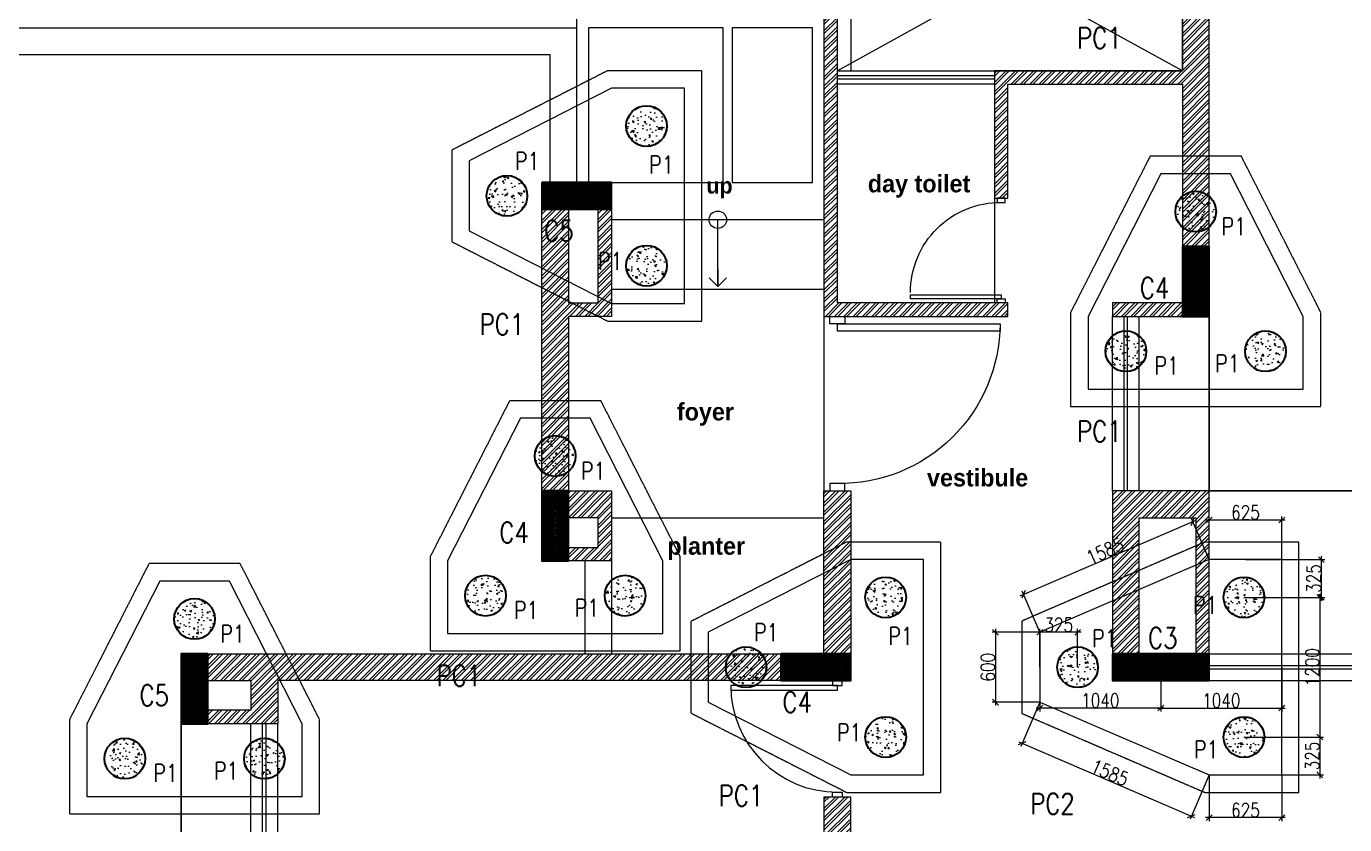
# Model space of a CAD drawing. Header units: metres. Extents: x 5205117 to 5948571, y 646915 to 1143748.
# Drawn here: x 5611724 to 5623055, y 798623 to 805482 of the extents above; entities that cross this region are included whole.
import ezdxf

# ---------------------------------------------------------------- set-up
doc = ezdxf.new("R2010")
doc.units = ezdxf.units.M
doc.header["$MEASUREMENT"] = 0
doc.header["$PDMODE"] = 35
doc.header["$PDSIZE"] = 10
doc.linetypes.add('DASHED', pattern=[0.75, 0.5, -0.25])
doc.linetypes.add('HIDDEN', pattern=[0.375, 0.25, -0.125])
doc.layers.get('0').update_dxf_attribs({"color": 1, "linetype": 'DASHED', "lineweight": 30})
doc.layers.add('A-GF', color=8, linetype='Continuous', lineweight=0, transparency=0.5)
for name, color, linetype, lineweight in [('S-COLUMN & WALL', 5, 'Continuous', 30), ('S-COLUMN_H', 250, 'Continuous', 0), ('S-FOUND-EXCAVATION', 253, 'HIDDEN', 0), ('S-FOUND-FOOTING', 7, 'Continuous', 15), ('S-PILE', 96, 'Continuous', 30), ('S-TEXT', 7, 'Continuous', 0), ('S-TEXT COL.', 1, 'Continuous', 0), ('S-TEXT PILE', 7, 'Continuous', 0)]:
    doc.layers.add(name, color=color, linetype=linetype, lineweight=lineweight)
doc.styles.add('C-ROOM', font='arial.ttf')
doc.styles.add('MtXpl_Century_Gothic', font='GOTHICB.TTF')
doc.styles.add('SETU 1', font='romans.shx', dxfattribs={"width": 0.8})
doc.styles.get("Standard").update_dxf_attribs({"font": 'GOTHIC.TTF'})
doc.dimstyles.new('A-DIM 100', dxfattribs={"dimscale": 100, "dimtxt": 2.5, "dimasz": 1.5, "dimexe": 1, "dimexo": 1, "dimgap": 0.5, "dimtad": 1, "dimdec": 0, "dimrnd": 5, "dimzin": 3, "dimdsep": 46, "dimtxsty": 'C-ROOM', "dimblk1": 'ARCHTICK', "dimblk2": 'ARCHTICK', "dimsah": 1, "dimcen": 1.5, "dimdle": 1, "dimclrd": 256, "dimclre": 256, "dimclrt": 256, "dimadec": 0, "dimazin": 0, "dimtfac": 0.6, "dimtdec": 0, "dimtofl": 0, "dimtmove": 1, "dimatfit": 3, "dimfxl": 1, "dimtolj": 1, "dimtzin": 0, "dimlwd": -1, "dimlwe": -1, "dimarcsym": 0})
doc.dimstyles.get("Standard").update_dxf_attribs({"dimtxt": 2, "dimasz": 1, "dimexe": 0, "dimexo": 0, "dimgap": 0.1, "dimtad": 1, "dimdsep": 46, "dimtxsty": 'Standard', "dimblk": 'OBLIQUE', "dimcen": 0.1, "dimclrd": 256, "dimclre": 256, "dimclrt": 256, "dimadec": 0, "dimazin": 0, "dimtfac": 1, "dimtofl": 0, "dimtmove": 1, "dimatfit": 2, "dimldrblk": 'OPEN90', "dimfxl": 1, "dimtolj": 1, "dimtzin": 0, "dimlwd": -1, "dimlwe": -1, "dimarcsym": 0})

# ---------------------------------------------------------------- blocks, each defined once
blk = doc.blocks.new('P2')
at = {"layer": 'S-PILE', "lineweight": 0}
h = blk.add_hatch(dxfattribs=at)
h.set_pattern_fill('AR-CONC', color=256, scale=20)
h.set_pattern_definition([(49.99999999999999, (0, 0), (143.4520365201507, -12.55042699651902), [15, -165]), (355, (0, 0), (-27.7502667226, 150.4384267400024), [12, -132]), (100.45144446, (11.9543362, -1.0458688), (115.7017693454224, 137.8879981937259), [12.7480384, -140.2284224]), (46.18420000000001, (0, 40), (213.4482661343145, -33.10385615861531), [22.5, -247.5]), (96.63563549, (17.787349, 37.2413386), (186.9323891348457, 194.8237201549101), [19.1220684, -210.342752]), (351.1841639899999, (0, 40), (186.9323890109546, 194.823720053998), [18, -198.0000002]), (21, (20, 30), (119.3814104236923, -80.52377813306776), [15, -165]), (326.0000000000001, (20, 30), (48.66306638431634, 145.0300090093706), [12, -132]), (71.45144474, (29.9484508, 23.2896852), (168.0444753459942, 64.50623056127077), [12.748038, -140.2284224]), (37.50000000000001, (0, 0), (2.431971063458134, 66.5787707662623), [0, -130.4, 0, -134, 0, -132.5]), (7.499999999999999, (0, 0), (52.61390748842972, 78.88234237647205), [0, -76.39999999999999, 0, -127.4, 0, -50.5]), (327.5, (-44.6, 0), (106.7644872344818, -4.510974346875951), [0, -50, 0, -156, 0, -207]), (317.5, (-64.6, 0), (116.6372338684772, 20.02099646646354), [0, -65, 0, -103.6, 0, -147])])
edge = h.paths.add_edge_path()
edge.add_arc((0, 0), 175, 0, 360)
at = {"layer": 'S-PILE'}
blk.add_circle((0, 0), 175, dxfattribs=at)
blk = doc.blocks.new('_Oblique')
at = {"color": 0, "linetype": 'ByBlock', "lineweight": -2}
blk.add_line((-0.5, -0.5), (0.5, 0.5), dxfattribs=at)
blk = doc.blocks.new('*D682')
at = {"layer": 'Defpoints', "color": 0, "transparency": 16777216}
for p in [(5620435.129789347, 799675.2669088691), (5621890.266167624, 799050.2668955729), (5621738.431858375, 798696.7635001189)]:
    blk.add_point(p, dxfattribs=at)
at = {"layer": 'S-TEXT', "color": 9, "transparency": 16777216}
for p, q in [((5620435.129789347, 799675.2669088691), (5620271.455977561, 799294.1985686542)), ((5621890.266167624, 799050.2668955729), (5621726.592355838, 798669.198555358))]:
    blk.add_line(p, q, dxfattribs=at)
at = {"layer": 'S-TEXT', "transparency": 16777216}
blk.add_line((5620255.730535337, 799333.603015952), (5621765.996803136, 798684.9239975819), dxfattribs=at)
at = {"layer": 'S-TEXT', "transparency": 16777216, "xscale": 50, "yscale": 50, "zscale": 50}
for p, rotation in [((5620283.295480098, 799321.7635134151), 156.7558474784443), ((5621738.431858375, 798696.7635001189), 336.7558474784443)]:
    blk.add_blockref('_Oblique', p, dxfattribs=dict(at, rotation=rotation))
at = {"layer": 'S-TEXT', "color": 0, "lineweight": 0, "transparency": 16777216, "insert": (5621036.515924733, 799068.9875537492), "char_height": 120, "attachment_point": 5, "rotation": 336.75584747844425, "style": 'SETU 1'}
blk.add_mtext('\\A1;1585', dxfattribs=at)
blk = doc.blocks.new('*D683')
at = {"layer": 'Defpoints', "color": 0, "transparency": 16777216}
for p in [(5621750.155875206, 801226.4742360623), (5621890.266167624, 800900.2668955736), (5620435.129789347, 800275.2669088689)]:
    blk.add_point(p, dxfattribs=at)
at = {"layer": 'S-TEXT', "transparency": 16777216}
blk.add_line((5620267.454551985, 800589.6347472458), (5621777.72082015, 801238.3137381738), dxfattribs=at)
at = {"layer": 'S-TEXT', "color": 9, "transparency": 16777216}
for p, q in [((5621890.266167624, 800900.2668955736), (5621738.316373095, 801254.0391810059)), ((5620435.129789347, 800275.2669088689), (5620283.179994818, 800629.039194301))]:
    blk.add_line(p, q, dxfattribs=at)
at = {"layer": 'S-TEXT', "transparency": 16777216, "xscale": 50, "yscale": 50, "zscale": 50}
for p, rotation in [((5621750.155875206, 801226.4742360623), 23.244151637591), ((5620295.019496929, 800601.4742493574), 203.244151637591)]:
    blk.add_blockref('_Oblique', p, dxfattribs=dict(at, rotation=rotation))
at = {"layer": 'S-TEXT', "color": 0, "lineweight": 0, "transparency": 16777216, "insert": (5620996.935431493, 800973.698290088), "char_height": 120, "attachment_point": 5, "rotation": 23.244151637590992, "style": 'SETU 1'}
blk.add_mtext('\\A1;1585', dxfattribs=at)
blk = doc.blocks.new('*D684')
at = {"layer": 'Defpoints', "color": 0, "transparency": 16777216}
for p in [(5620435.129789349, 800275.2669088693), (5620054.431659659, 799675.2669088697), (5620435.129789349, 799675.2669088697)]:
    blk.add_point(p, dxfattribs=at)
at = {"layer": 'S-TEXT', "transparency": 16777216}
blk.add_line((5620054.431659659, 800305.2669088693), (5620054.431659659, 799645.2669088697), dxfattribs=at)
at = {"layer": 'S-TEXT', "color": 9, "transparency": 16777216}
for p, q in [((5620435.129789349, 800275.2669088693), (5620024.431659659, 800275.2669088693)), ((5620435.129789349, 799675.2669088697), (5620024.431659659, 799675.2669088697))]:
    blk.add_line(p, q, dxfattribs=at)
at = {"layer": 'S-TEXT', "transparency": 16777216, "xscale": 50, "yscale": 50, "zscale": 50}
for p, rotation in [((5620054.431659659, 800275.2669088693), 90), ((5620054.431659659, 799675.2669088697), 270)]:
    blk.add_blockref('_Oblique', p, dxfattribs=dict(at, rotation=rotation))
at = {"layer": 'S-TEXT', "color": 0, "lineweight": 0, "transparency": 16777216, "insert": (5619989.431659658, 799975.2669088676), "char_height": 120, "attachment_point": 5, "rotation": 90, "style": 'SETU 1'}
blk.add_mtext('\\A1;600', dxfattribs=at)
blk = doc.blocks.new('*D648')
at = {"layer": 'Defpoints', "color": 0, "transparency": 16777216}
for p in [(5622190.129789349, 800575.2669037228), (5622190.129789349, 799375.2669037228), (5622842.46935241, 799375.2669037228)]:
    blk.add_point(p, dxfattribs=at)
at = {"layer": 'S-TEXT', "color": 9, "transparency": 16777216}
for p, q in [((5622190.129789349, 800575.2669037228), (5622872.46935241, 800575.2669037228)), ((5622190.129789349, 799375.2669037228), (5622872.46935241, 799375.2669037228))]:
    blk.add_line(p, q, dxfattribs=at)
at = {"layer": 'S-TEXT', "transparency": 16777216}
blk.add_line((5622842.46935241, 800605.2669037228), (5622842.46935241, 799345.2669037228), dxfattribs=at)
at = {"layer": 'S-TEXT', "transparency": 16777216, "xscale": 50, "yscale": 50, "zscale": 50}
for p, rotation in [((5622842.46935241, 800575.2669037228), 90), ((5622842.46935241, 799375.2669037228), 270)]:
    blk.add_blockref('_Oblique', p, dxfattribs=dict(at, rotation=rotation))
at = {"layer": 'S-TEXT', "color": 0, "lineweight": 0, "transparency": 16777216, "insert": (5622777.469352409, 799975.2669037209), "char_height": 120, "attachment_point": 5, "rotation": 90, "style": 'SETU 1'}
blk.add_mtext('\\A1;1200', dxfattribs=at)
blk = doc.blocks.new('*D685')
at = {"layer": 'Defpoints', "color": 0, "transparency": 16777216}
for p in [(5621890.266167624, 801240.1226573709), (5621890.266167624, 800900.2668955732), (5622515.266215919, 800900.2668955732)]:
    blk.add_point(p, dxfattribs=at)
at = {"layer": 'S-TEXT', "transparency": 16777216}
blk.add_line((5622545.266215919, 801240.1226573709), (5621860.266167624, 801240.1226573709), dxfattribs=at)
at = {"layer": 'S-TEXT', "color": 9, "transparency": 16777216}
for p, q in [((5621890.266167624, 800900.2668955732), (5621890.266167624, 801270.1226573709)), ((5622515.266215919, 800900.2668955732), (5622515.266215919, 801270.1226573709))]:
    blk.add_line(p, q, dxfattribs=at)
at = {"layer": 'S-TEXT', "transparency": 16777216, "xscale": 50, "yscale": 50, "zscale": 50, "rotation": 180}
blk.add_blockref('_Oblique', (5621890.266167624, 801240.1226573709), dxfattribs=at)
at = {"layer": 'S-TEXT', "transparency": 16777216, "xscale": 50, "yscale": 50, "zscale": 50}
blk.add_blockref('_Oblique', (5622515.266215919, 801240.1226573709), dxfattribs=at)
at = {"layer": 'S-TEXT', "color": 0, "lineweight": 0, "transparency": 16777216, "insert": (5622202.766191771, 801305.1226573709), "char_height": 120, "attachment_point": 5, "style": 'SETU 1'}
blk.add_mtext('\\A1;625', dxfattribs=at)
blk = doc.blocks.new('*D686')
at = {"layer": 'Defpoints', "color": 0, "transparency": 16777216}
for p in [(5621890.266167624, 799050.2668955732), (5622515.266215919, 799050.2668955732), (5621890.266167624, 798683.2967099153)]:
    blk.add_point(p, dxfattribs=at)
at = {"layer": 'S-TEXT', "color": 9, "transparency": 16777216}
for p, q in [((5621890.266167624, 799050.2668955732), (5621890.266167624, 798653.2967099153)), ((5622515.266215919, 799050.2668955732), (5622515.266215919, 798653.2967099153))]:
    blk.add_line(p, q, dxfattribs=at)
at = {"layer": 'S-TEXT', "transparency": 16777216}
blk.add_line((5622545.266215919, 798683.2967099153), (5621860.266167624, 798683.2967099153), dxfattribs=at)
at = {"layer": 'S-TEXT', "transparency": 16777216, "xscale": 50, "yscale": 50, "zscale": 50, "rotation": 180}
blk.add_blockref('_Oblique', (5621890.266167624, 798683.2967099153), dxfattribs=at)
at = {"layer": 'S-TEXT', "transparency": 16777216, "xscale": 50, "yscale": 50, "zscale": 50}
blk.add_blockref('_Oblique', (5622515.266215919, 798683.2967099153), dxfattribs=at)
at = {"layer": 'S-TEXT', "color": 0, "lineweight": 0, "transparency": 16777216, "insert": (5622202.766191771, 798748.2967099153), "char_height": 120, "attachment_point": 5, "style": 'SETU 1'}
blk.add_mtext('\\A1;625', dxfattribs=at)
blk = doc.blocks.new('*D687')
at = {"layer": 'Defpoints', "color": 0, "transparency": 16777216}
for p in [(5621475.129789347, 799975.2669088669), (5622515.266215919, 799975.2668955732), (5622515.266215919, 799624.5892298139)]:
    blk.add_point(p, dxfattribs=at)
at = {"layer": 'S-TEXT', "color": 9, "transparency": 16777216}
for p, q in [((5621475.129789347, 799975.2669088669), (5621475.129789347, 799594.5892298139)), ((5622515.266215919, 799975.2668955732), (5622515.266215919, 799594.5892298139))]:
    blk.add_line(p, q, dxfattribs=at)
at = {"layer": 'S-TEXT', "transparency": 16777216}
blk.add_line((5621445.129789347, 799624.5892298139), (5622545.266215919, 799624.5892298139), dxfattribs=at)
at = {"layer": 'S-TEXT', "transparency": 16777216, "xscale": 50, "yscale": 50, "zscale": 50, "rotation": 180}
blk.add_blockref('_Oblique', (5621475.129789347, 799624.5892298139), dxfattribs=at)
at = {"layer": 'S-TEXT', "transparency": 16777216, "xscale": 50, "yscale": 50, "zscale": 50}
blk.add_blockref('_Oblique', (5622515.266215919, 799624.5892298139), dxfattribs=at)
at = {"layer": 'S-TEXT', "color": 0, "lineweight": 0, "transparency": 16777216, "insert": (5621995.198002633, 799689.5892298139), "char_height": 120, "attachment_point": 5, "style": 'SETU 1'}
blk.add_mtext('\\A1;1040', dxfattribs=at)
blk = doc.blocks.new('*D688')
at = {"layer": 'Defpoints', "color": 0, "transparency": 16777216}
for p in [(5620435.129789347, 799975.266908869), (5621475.129789347, 799975.2669088669), (5620435.129789347, 799624.5892298139)]:
    blk.add_point(p, dxfattribs=at)
at = {"layer": 'S-TEXT', "color": 9, "transparency": 16777216}
for p, q in [((5620435.129789347, 799975.266908869), (5620435.129789347, 799594.5892298139)), ((5621475.129789347, 799975.2669088669), (5621475.129789347, 799594.5892298139))]:
    blk.add_line(p, q, dxfattribs=at)
at = {"layer": 'S-TEXT', "transparency": 16777216}
blk.add_line((5621505.129789347, 799624.5892298139), (5620405.129789347, 799624.5892298139), dxfattribs=at)
at = {"layer": 'S-TEXT', "transparency": 16777216, "xscale": 50, "yscale": 50, "zscale": 50, "rotation": 180}
blk.add_blockref('_Oblique', (5620435.129789347, 799624.5892298139), dxfattribs=at)
at = {"layer": 'S-TEXT', "transparency": 16777216, "xscale": 50, "yscale": 50, "zscale": 50}
blk.add_blockref('_Oblique', (5621475.129789347, 799624.5892298139), dxfattribs=at)
at = {"layer": 'S-TEXT', "color": 0, "lineweight": 0, "transparency": 16777216, "insert": (5620955.129789347, 799689.5892298139), "char_height": 120, "attachment_point": 5, "style": 'SETU 1'}
blk.add_mtext('\\A1;1040', dxfattribs=at)
blk = doc.blocks.new('*D689')
at = {"layer": 'Defpoints', "color": 0, "transparency": 16777216}
for p in [(5622202.624105915, 800900.2668955737), (5622854.963668974, 800900.2668955737), (5622190.129789349, 800575.2669037228)]:
    blk.add_point(p, dxfattribs=at)
at = {"layer": 'S-TEXT', "color": 9, "transparency": 16777216}
for p, q in [((5622202.624105915, 800900.2668955737), (5622884.963668974, 800900.2668955737)), ((5622190.129789349, 800575.2669037228), (5622884.963668974, 800575.2669037228))]:
    blk.add_line(p, q, dxfattribs=at)
at = {"layer": 'S-TEXT', "transparency": 16777216}
blk.add_line((5622854.963668974, 800545.2669037228), (5622854.963668974, 800930.2668955737), dxfattribs=at)
at = {"layer": 'S-TEXT', "transparency": 16777216, "xscale": 50, "yscale": 50, "zscale": 50}
for p, rotation in [((5622854.963668974, 800900.2668955737), 90), ((5622854.963668974, 800575.2669037228), 270)]:
    blk.add_blockref('_Oblique', p, dxfattribs=dict(at, rotation=rotation))
at = {"layer": 'S-TEXT', "color": 0, "lineweight": 0, "transparency": 16777216, "insert": (5622789.963668973, 800737.7668996464), "char_height": 120, "attachment_point": 5, "rotation": 90, "style": 'SETU 1'}
blk.add_mtext('\\A1;325', dxfattribs=at)
blk = doc.blocks.new('*D649')
at = {"layer": 'Defpoints', "color": 0, "transparency": 16777216}
for p in [(5622190.129789349, 799375.2669140167), (5622190.129789349, 799050.2669221658), (5622842.469352405, 799050.2669221658)]:
    blk.add_point(p, dxfattribs=at)
at = {"layer": 'S-TEXT', "transparency": 16777216}
blk.add_line((5622842.469352405, 799405.2669140167), (5622842.469352405, 799020.2669221658), dxfattribs=at)
at = {"layer": 'S-TEXT', "color": 9, "transparency": 16777216}
for p, q in [((5622190.129789349, 799375.2669140167), (5622872.469352405, 799375.2669140167)), ((5622190.129789349, 799050.2669221658), (5622872.469352405, 799050.2669221658))]:
    blk.add_line(p, q, dxfattribs=at)
at = {"layer": 'S-TEXT', "transparency": 16777216, "xscale": 50, "yscale": 50, "zscale": 50}
for p, rotation in [((5622842.469352405, 799375.2669140167), 90), ((5622842.469352405, 799050.2669221658), 270)]:
    blk.add_blockref('_Oblique', p, dxfattribs=dict(at, rotation=rotation))
at = {"layer": 'S-TEXT', "color": 0, "lineweight": 0, "transparency": 16777216, "insert": (5622777.469352404, 799212.7669180894), "char_height": 120, "attachment_point": 5, "rotation": 90, "style": 'SETU 1'}
blk.add_mtext('\\A1;325', dxfattribs=at)
blk = doc.blocks.new('*D690')
at = {"layer": 'Defpoints', "color": 0, "transparency": 16777216}
for p in [(5620435.129789347, 800275.2669088646), (5620435.129789347, 799975.2669088693), (5620760.129789347, 799975.2669088688)]:
    blk.add_point(p, dxfattribs=at)
at = {"layer": 'S-TEXT', "color": 9, "transparency": 16777216}
for p, q in [((5620435.129789347, 799975.2669088693), (5620435.129789347, 800305.2669088646)), ((5620760.129789347, 799975.2669088688), (5620760.129789347, 800305.2669088646))]:
    blk.add_line(p, q, dxfattribs=at)
at = {"layer": 'S-TEXT', "transparency": 16777216}
blk.add_line((5620790.129789347, 800275.2669088646), (5620405.129789347, 800275.2669088646), dxfattribs=at)
at = {"layer": 'S-TEXT', "transparency": 16777216, "xscale": 50, "yscale": 50, "zscale": 50, "rotation": 180}
blk.add_blockref('_Oblique', (5620435.129789347, 800275.2669088646), dxfattribs=at)
at = {"layer": 'S-TEXT', "transparency": 16777216, "xscale": 50, "yscale": 50, "zscale": 50}
blk.add_blockref('_Oblique', (5620760.129789347, 800275.2669088646), dxfattribs=at)
at = {"layer": 'S-TEXT', "color": 0, "lineweight": 0, "transparency": 16777216, "insert": (5620597.629789347, 800340.2669088646), "char_height": 120, "attachment_point": 5, "style": 'SETU 1'}
blk.add_mtext('\\A1;325', dxfattribs=at)
blk = doc.blocks.new('_Open90')
at = {"color": 0, "linetype": 'ByBlock', "lineweight": -2}
for p, q in [((0, 0), (-1, 0)), ((-0.5, 0.5), (0, 0)), ((0, 0), (-0.5, -0.5))]:
    blk.add_line(p, q, dxfattribs=at)

msp = doc.modelspace()

# ---------------------------------------------------------------- hatches: boundary and pattern name
at = {"layer": 'A-GF', "ltscale": 5}
h = msp.add_hatch(dxfattribs=at)
h.set_pattern_fill('ANSI32', color=256, scale=150)
h.set_pattern_definition([(45.00000000000003, (2167256.310370587, 417492.5538068599), (-39.77475644174334, 39.77475644174326), []), (45.00000000000003, (2167282.826874837, 417492.5538068599), (-39.77475644174334, 39.77475644174326), [])])
h.paths.add_polyline_path([(5618810.129804613, 794270.2669088679), (5618810.129804613, 798860.2669088679), (5618580.129804613, 798860.2669088679), (5618580.129804613, 796260.2669088679), (5614885.129804613, 796260.2669088679), (5614885.129804613, 796145.2669088679), (5617450.129804613, 796145.2669088679), (5617450.129804613, 796030.2669088679), (5618580.129804613, 796030.266908868), (5618580.129804613, 794270.2669088679), (5617680.129804613, 794270.2669088679), (5617680.129804613, 794880.2669088679), (5617450.129804613, 794880.2669088679), (5617450.129804613, 794270.2669088679), (5615000.129804613, 794270.2669088679), (5615000.129804613, 795295.2669088679), (5614885.129804613, 795295.2669088679), (5614885.129804613, 794270.2669088679), (5613285.129804613, 794270.2669088679), (5613285.129804613, 796145.2669088679), (5613885.129804613, 796145.2669088679), (5613885.129804613, 796260.2669088679), (5613055.129804613, 796260.2669088679), (5613055.129804613, 794040.2669088679), (5621890.129804613, 794040.2669088679), (5621890.129804613, 798335.2669088679), (5621660.129804613, 798335.2669088679), (5621660.129804613, 794270.2669088679)])
h.paths.add_polyline_path([(5631040.129804613, 794755.2669088679), (5628120.129804613, 794755.2669088679), (5628120.129804613, 794270.2669088679), (5631040.129804613, 794270.2669088679)], flags=16)
h.paths.add_polyline_path([(5627890.129804613, 794040.2669088679), (5631270.129804613, 794040.2669088679), (5631270.129804613, 794870.2669088679), (5627890.129804613, 794870.2669088679)])
h.paths.add_polyline_path([(5632265.129804613, 794525.2669088679), (5632265.129804613, 794270.2669088679), (5631685.129804613, 794270.2669088679), (5631685.129804613, 794525.2669088679)], flags=16)
h.paths.add_polyline_path([(5631570.129804613, 794040.2669088679), (5631570.129804613, 794640.2669088679), (5632495.129804613, 794640.2669088679), (5632495.129804613, 794040.2669088679)])
h.paths.add_polyline_path([(5631685.129804613, 798150.2669088679), (5631685.129804613, 798405.2669088679), (5632265.129804613, 798405.2669088679), (5632265.129804613, 798150.2669088679)], flags=16)
h.paths.add_polyline_path([(5632495.129804613, 798635.2669088679), (5632495.129804613, 798035.2669088679), (5631570.129804613, 798035.2669088679), (5631570.129804613, 798635.2669088679)], flags=17)
h.paths.add_polyline_path([(5631040.129804613, 800090.2669088679), (5631040.129804613, 797805.2669088679), (5631270.129804613, 797805.2669088679), (5631270.129804613, 799860.2669088679), (5634225.129804613, 799860.2669088679), (5634225.129804613, 800460.2669088679), (5633510.129804613, 800460.2669088679), (5633510.129804613, 800090.2669088679)])
h.paths.add_polyline_path([(5633995.129804613, 800345.2669088679), (5633625.129804613, 800345.2669088679), (5633625.129804613, 800090.2669088679), (5633995.129804613, 800090.2669088679)], flags=16)
h.paths.add_polyline_path([(5629720.129804613, 803910.2669088679), (5629720.12980461, 805840.2669088676), (5629835.12980461, 805840.2669088676), (5629835.129804613, 804025.2669088679), (5631880.129804613, 804025.2669088679), (5631880.129804613, 805940.2669088679), (5631995.129804613, 805940.2669088679), (5631995.129804613, 805365.2669088679), (5633995.129804613, 805365.2669088679), (5633995.129804613, 806740.2669088679), (5631157.629804613, 806740.2669088679), (5631157.629804613, 806970.2669088679), (5634225.129804613, 806970.2669088679), (5634225.129804613, 803540.2669088676), (5633510.129804613, 803540.2669088676), (5633510.129804613, 803910.2669088679), (5632795.129804613, 803910.2669088679), (5632795.129804613, 804025.2669088679), (5633995.129804613, 804025.2669088679), (5633995.129804613, 805250.2669088679), (5631995.129804613, 805250.2669088679), (5631995.129804613, 803910.2669088679)])
h.paths.add_polyline_path([(5633995.129804613, 803655.2669088676), (5633625.129804613, 803655.2669088676), (5633625.129804613, 803910.2669088676), (5633995.129804613, 803910.2669088676)], flags=16)
h.paths.add_polyline_path([(5621060.129804613, 799860.2669088679), (5621890.129804613, 799860.2669088679), (5621890.129804613, 801490.2669088679), (5621060.129804613, 801490.2669088679)])
h.paths.add_polyline_path([(5621060.129804613, 803105.2669088679), (5621060.129804613, 802990.2669088679), (5621890.129804613, 802990.2669088679), (5621890.129804613, 806970.2669088679), (5618580.129804613, 806970.2669088679), (5618580.129804613, 802990.2669088679), (5620160.129804613, 802990.2669088679), (5620160.129804613, 803105.2669088679), (5618695.129804613, 803105.2669088679), (5618695.129804613, 806740.2669088679), (5621660.129804613, 806740.2669088679), (5621660.129804613, 805100.2669088679), (5620045.129804613, 805100.2669088679), (5620045.129804613, 804005.2669088679), (5620160.129804613, 804005.2669088679), (5620160.129804613, 804985.2669088679), (5621660.129804613, 804985.2669088679), (5621660.129804613, 803105.2669088679)])
h.paths.add_polyline_path([(5621290.129804613, 801260.2669088679), (5621775.129804613, 801260.2669088679), (5621775.129804613, 800090.2669088679), (5621290.129804613, 800090.2669088679)], flags=16)
h.paths.add_polyline_path([(5616385.129804613, 803105.2669088679), (5616640.129804613, 803105.2669088679), (5616640.129804613, 803910.2669088676), (5616385.129804613, 803910.2669088676)], flags=16)
h.paths.add_polyline_path([(5616755.129804613, 801490.2669088679), (5616755.129804613, 800890.2669088679), (5616155.129804613, 800890.2669088679), (5616155.129804613, 804140.2669088676), (5616755.129804613, 804140.2669088676), (5616755.129804613, 802990.2669088679), (5616385.129804613, 802990.2669088679), (5616385.129804613, 801490.2669088679)])
h.paths.add_polyline_path([(5616385.129804613, 801260.2669088679), (5616385.129804613, 801005.2669088679), (5616640.129804613, 801005.2669088679), (5616640.129804613, 801260.2669088679)], flags=16)
h.paths.add_polyline_path([(5618810.129804613, 801490.2669088679), (5618810.129804613, 799860.2669088679), (5613885.129804613, 799860.2669088679), (5613885.129804613, 799490.2669088679), (5613055.129804613, 799490.2669088679), (5613055.129804613, 800090.2669088679), (5618580.129804613, 800090.2669088679), (5618580.129804613, 801490.2669088679)])
h.paths.add_polyline_path([(5613655.129804613, 799605.2669088679), (5613285.129804613, 799605.2669088679), (5613285.129804613, 799860.2669088679), (5613655.129804613, 799860.2669088679)], flags=16)
h.paths.add_polyline_path([(5619935.129804613, 798335.2669088679), (5619935.129804613, 795370.2669088679), (5620535.129804613, 795370.2669088679), (5620535.129804613, 798335.2669088679)], flags=17)
h.paths.add_polyline_path([(5620050.129804613, 798105.2669088679), (5620050.129804613, 795600.2669088679), (5620420.129804613, 795600.2669088679), (5620420.129804613, 798105.2669088679)], flags=16)
h.paths.add_polyline_path([(5628720.129804613, 800090.2669088682), (5628120.129804613, 800090.2669088676), (5628120.129804613, 803910.2669088679), (5628720.129804613, 803910.2669088679), (5628720.129804613, 804140.2669088679), (5628120.129804613, 804140.266908868), (5628120.129804613, 806740.2669088679), (5628720.129804613, 806740.2669088679), (5628720.129804613, 806970.2669088679), (5627890.129804613, 806970.2669088679), (5627890.129804613, 799860.2669088674), (5628720.129804613, 799860.2669088682)])
h.paths.add_polyline_path([(5630557.629804613, 806970.2669088676), (5629720.129804613, 806970.2669088676), (5629720.129804613, 806740.2669088683), (5630557.629804613, 806740.2669088683)], flags=17)
at = {"layer": 'A-GF', "ltscale": 100}
h = msp.add_hatch(dxfattribs=at)
h.set_pattern_fill('ANSI31', color=256, scale=75.00000000000001, angle=180)
h.set_pattern_definition([(224.9999999999999, (2325299.588908219, 626798.4984170427), (6.629126073623887, -6.629126073623883), [])])
h.paths.add_polyline_path([(5616755.129804613, 803910.2669088676), (5616155.129804613, 803910.2669088676), (5616155.129804613, 804140.2669088676), (5616755.129804613, 804140.2669088676)])
h.paths.add_polyline_path([(5628120.129804613, 806970.2669088676), (5627890.129804613, 806970.2669088676), (5627890.129804613, 806370.2669088676), (5628120.129804613, 806370.2669088676)])
h.paths.add_polyline_path([(5634225.129804613, 806370.2669088676), (5633995.129804613, 806370.2669088676), (5633995.129804613, 806970.2669088676), (5634225.129804613, 806970.2669088676)])
h.paths.add_polyline_path([(5634225.129804613, 799860.2669088673), (5634225.129804613, 800090.2669088673), (5633395.129804613, 800090.2669088679), (5633395.129804613, 799860.2669088679)])
h.paths.add_polyline_path([(5631270.129804613, 799490.2669088679), (5631040.129804613, 799490.2669088679), (5631040.129804613, 800090.2669088679), (5631270.129804613, 800090.2669088679)])
h.paths.add_polyline_path([(5631270.129804613, 794040.2669088679), (5631040.129804613, 794040.2669088679), (5631040.129804613, 794870.2669088679), (5631270.129804613, 794870.2669088679)])
h.paths.add_polyline_path([(5621060.129804613, 799860.2669088679), (5621060.129804613, 800090.2669088679), (5621890.129804613, 800090.2669088679), (5621890.129804613, 799860.2669088679)])
h.paths.add_polyline_path([(5621890.129804613, 806370.2669088679), (5621660.129804613, 806370.2669088679), (5621660.129804613, 806970.2669088679), (5621890.129804613, 806970.2669088679)])
h.paths.add_polyline_path([(5618580.129804613, 806740.2669088681), (5618580.129804613, 806970.2669088681), (5619180.129804613, 806970.2669088681), (5619180.129804613, 806740.2669088681)])
h.paths.add_polyline_path([(5617080.129804613, 794040.2669088679), (5617080.129804613, 794270.2669088679), (5617680.129804613, 794270.2669088679), (5617680.129804613, 794040.2669088679)])
h.paths.add_polyline_path([(5621060.129804613, 794040.2669088678), (5621060.129804613, 794270.2669088678), (5621890.129804613, 794270.266908868), (5621890.129804613, 794040.266908868)])
h.paths.add_polyline_path([(5613055.129804613, 794040.2669088679), (5613055.129804613, 794270.2669088679), (5613655.129804613, 794270.2669088679), (5613655.129804613, 794040.2669088679)])
h.paths.add_polyline_path([(5613055.129804613, 800090.2669088681), (5613285.129804613, 800090.2669088681), (5613285.129804613, 799490.266908868), (5613055.129804613, 799490.266908868)])
h.paths.add_polyline_path([(5618210.129804613, 799860.2669088679), (5618210.129804613, 800090.2669088679), (5618810.129804613, 800090.2669088679), (5618810.129804613, 799860.2669088679)])
h.paths.add_polyline_path([(5616155.637257334, 801490.2669088679), (5616155.637257334, 800890.2669088679), (5616385.637257334, 800890.2669088679), (5616385.637257334, 801490.2669088679)])
h.paths.add_polyline_path([(5628720.129804613, 799860.2669088679), (5627890.129804613, 799860.2669088679), (5627890.129804613, 800090.2669088679), (5628720.129804613, 800090.2669088679)])
h.paths.add_polyline_path([(5627890.129804613, 794270.2669088679), (5628720.129804613, 794270.2669088679), (5628720.129804613, 794040.2669088679), (5627890.129804613, 794040.2669088679)])
h.paths.add_polyline_path([(5634225.129804613, 803910.2669088676), (5633995.129804613, 803910.2669088676), (5633995.129804613, 804510.2669088676), (5634225.129804613, 804510.2669088676)])
h.paths.add_polyline_path([(5628120.129804613, 803910.2669088679), (5627890.129804613, 803910.2669088679), (5627890.129804613, 804510.2669088679), (5628120.129804613, 804510.2669088679)])
h.paths.add_polyline_path([(5621890.129804613, 802990.2669088679), (5621660.129804613, 802990.2669088679), (5621660.129804613, 803590.2669088679), (5621890.129804613, 803590.2669088679)])
at = {"layer": 'S-COLUMN_H'}
h = msp.add_hatch(color=256, dxfattribs=at)
h.dxf.hatch_style = 1
h.paths.add_polyline_path([(5616155.129804612, 804140.2669088676), (5616155.129804612, 803910.2669088676), (5616755.129804612, 803910.2669088676), (5616755.129804612, 804140.2669088676)])
h = msp.add_hatch(color=256, dxfattribs=at)
h.dxf.hatch_style = 1
h.paths.add_polyline_path([(5621890.129804612, 803590.2669088679), (5621660.129804612, 803590.2669088679), (5621660.129804612, 802990.2669088679), (5621890.129804612, 802990.2669088679)])
h = msp.add_hatch(color=256, dxfattribs=at)
h.dxf.hatch_style = 1
h.paths.add_polyline_path([(5616385.129804612, 801490.2669088679), (5616155.129804612, 801490.2669088679), (5616155.129804612, 800890.2669088679), (5616385.129804612, 800890.2669088679)])
h = msp.add_hatch(color=256, dxfattribs=at)
h.dxf.hatch_style = 1
h.paths.add_polyline_path([(5613285.129804613, 800090.2669088676), (5613055.129804613, 800090.2669088676), (5613055.129804613, 799490.2669088676), (5613285.129804613, 799490.2669088676)])
h = msp.add_hatch(color=256, dxfattribs=at)
h.dxf.hatch_style = 1
h.paths.add_polyline_path([(5618210.129804612, 800090.2669088676), (5618210.129804612, 799860.2669088676), (5618810.129804612, 799860.2669088676), (5618810.129804612, 800090.2669088676)])
h = msp.add_hatch(color=256, dxfattribs=at)
h.dxf.hatch_style = 1
h.paths.add_polyline_path([(5621060.129804612, 800090.2669088676), (5621060.129804612, 799860.2669088676), (5621890.129804612, 799860.2669088676), (5621890.129804612, 800090.2669088676)])

# ---------------------------------------------------------------- linework, layer by layer
at = {"layer": 'A-GF', "ltscale": 10}
for p, q in [((5616455.129804613, 804140.2669088676), (5616455.129804613, 806970.2669088679)), ((5610055.137131693, 805468.8907991484), (5616455.129803659, 805468.8907991484)), ((5616455.129803659, 804140.2669087484), (5616455.129803659, 805468.8907991484)), ((5610055.137131693, 805239.0210367277), (5616225.260041239, 805239.0210367277)), ((5616225.260041239, 804140.2669087484), (5616225.260041239, 805239.0210367277)), ((5620138.076446088, 804005.2669088679), (5620067.183163136, 804005.2669088679)), ((5620067.183163136, 804005.2669088679), (5620067.183163136, 803969.8202673919)), ((5620067.183163136, 803969.8202673919), (5620138.076446088, 803969.8202673919)), ((5620138.076446088, 803969.8202673919), (5620138.076446088, 804005.2669088679)), ((5618758.671471279, 801553.8085755345), (5618631.588137946, 801553.8085755345)), ((5618631.588137946, 801553.8085755345), (5618631.588137946, 801490.2669088679)), ((5618758.671471279, 801490.2669088679), (5618758.671471279, 801553.8085755345)), ((5618631.588137946, 801490.2669088679), (5618758.671471279, 801490.2669088679)), ((5618736.796471279, 799860.2669088679), (5618653.463137946, 799860.2669088679)), ((5618653.463137946, 799860.2669088679), (5618653.463137946, 799818.6002422011)), ((5618736.796471279, 799818.6002422011), (5618736.796471279, 799860.2669088679)), ((5618695.129804613, 799818.6002422011), (5617778.463137946, 799818.6002422011)), ((5617778.463137946, 799818.6002422011), (5617778.463137946, 799776.9335755345)), ((5617778.463137946, 799776.9335755345), (5618695.129804613, 799776.9335755345)), ((5618653.463137946, 799818.6002422011), (5618736.796471279, 799818.6002422011)), ((5618695.129804613, 799776.9335755345), (5618695.129804613, 799818.6002422011)), ((5618653.463137946, 798860.2669088679), (5618653.463137946, 798901.9335755345)), ((5618653.463137946, 798901.9335755345), (5618736.796471279, 798901.9335755345)), ((5618736.796471279, 798860.2669088679), (5618653.463137946, 798860.2669088679)), ((5618736.796471279, 798901.9335755345), (5618736.796471279, 798860.2669088679))]:
    msp.add_line(p, q, dxfattribs=at)
at = {"layer": 'A-GF', "ltscale": 5}
for p, q in [((5621660.129804613, 806740.2669088679), (5618695.129804613, 805100.2669088679)), ((5621660.129804613, 805100.2669088679), (5618695.129804613, 806740.2669088679)), ((5620045.129804613, 805057.7669088681), (5618695.129804613, 805057.7669088679)), ((5620045.129804613, 805027.7669088681), (5618695.129804613, 805027.7669088679)), ((5620045.129804613, 804005.2669088679), (5620045.129804613, 803105.2669088679)), ((5618580.129804613, 803820.2669088679), (5616755.129804613, 803820.2669088679)), ((5618580.129804613, 803220.2669088679), (5616755.129804613, 803220.2669088679)), ((5618580.129804613, 803220.2669088679), (5616755.129804613, 803220.2669088679)), ((5618580.129804613, 802990.2669088679), (5618580.129804613, 801490.2669088679)), ((5621060.129804613, 801490.2669088679), (5621060.129804613, 802990.2669088679)), ((5621160.129804613, 801490.2669088679), (5621160.129804613, 802990.2669088679)), ((5621190.129804613, 801490.2669088679), (5621190.129804613, 802990.2669088679)), ((5621290.129804613, 801490.2669088679), (5621290.129804613, 802990.2669088679)), ((5621890.129804613, 801490.2669088679), (5621890.129804613, 802990.2669088679)), ((5627890.129804613, 801490.2669088679), (5621890.129804613, 801490.2669088679)), ((5616755.129804613, 801260.2669088679), (5618580.129804613, 801260.2669088679)), ((5616755.129804613, 801260.2669088679), (5618580.129804613, 801260.2669088679)), ((5616525.129804613, 800890.2669088679), (5616525.129804613, 800090.2669088679)), ((5616755.129804613, 800890.2669088679), (5616755.129804613, 800090.2669088679)), ((5621890.129804613, 800090.2669088676), (5627890.129804613, 800090.2669088679)), ((5621890.129804613, 799990.2669088676), (5627890.129804613, 799990.2669088679)), ((5621890.129804613, 799960.2669088676), (5627890.129804613, 799960.2669088679)), ((5621890.129804613, 799860.2669088676), (5627890.129804613, 799860.2669088679)), ((5613055.129804613, 796260.2669088679), (5613055.129804613, 799490.2669088679)), ((5613055.129804613, 799490.2669088679), (5613055.129804613, 796260.2669088679)), ((5613655.129804613, 796260.2669088679), (5613655.129804613, 799490.2669088679)), ((5613755.129804613, 796260.2669088679), (5613755.129804613, 799490.2669088679)), ((5613785.129804613, 796260.2669088679), (5613785.129804613, 799490.2669088679)), ((5613885.129804613, 796260.2669088679), (5613885.129804613, 799490.2669088679))]:
    msp.add_line(p, q, dxfattribs=at)
for points in [[(5621060.129804613, 803105.2669088679), (5621060.129804613, 802990.2669088679), (5621890.129804613, 802990.2669088679), (5621890.129804613, 806970.2669088679), (5618580.129804613, 806970.2669088679), (5618580.129804613, 802990.2669088679), (5620160.129804613, 802990.2669088679), (5620160.129804613, 803105.2669088679), (5618695.129804613, 803105.2669088679), (5618695.129804613, 806740.2669088679), (5621660.129804613, 806740.2669088679), (5621660.129804613, 805100.2669088679), (5620045.129804613, 805100.2669088679), (5620045.129804613, 804005.2669088679), (5620160.129804613, 804005.2669088679), (5620160.129804613, 804985.2669088679), (5621660.129804613, 804985.2669088679), (5621660.129804613, 803105.2669088679)], [(5621660.129804613, 805100.2669088681), (5621660.129804613, 806740.2669088679), (5618810.129804613, 806740.2669088679), (5618810.129804613, 805100.2669088681)], [(5616755.129804613, 801490.2669088679), (5616755.129804613, 800890.2669088679), (5616155.129804613, 800890.2669088679), (5616155.129804613, 804140.2669088676), (5616755.129804613, 804140.2669088676), (5616755.129804613, 802990.2669088679), (5616385.129804613, 802990.2669088679), (5616385.129804613, 801490.2669088679)], [(5616385.129804613, 803105.2669088679), (5616640.129804613, 803105.2669088679), (5616640.129804613, 803910.2669088676), (5616385.129804613, 803910.2669088676)], [(5618810.129804613, 801490.2669088679), (5618810.129804613, 799860.2669088679), (5613885.129804613, 799860.2669088679), (5613885.129804613, 799490.2669088679), (5613055.129804613, 799490.2669088679), (5613055.129804613, 800090.2669088679), (5618580.129804613, 800090.2669088679), (5618580.129804613, 801490.2669088679)], [(5621060.129804613, 799860.2669088679), (5621890.129804613, 799860.2669088679), (5621890.129804613, 801490.2669088679), (5621060.129804613, 801490.2669088679)], [(5616385.129804613, 801260.2669088679), (5616385.129804613, 801005.2669088679), (5616640.129804613, 801005.2669088679), (5616640.129804613, 801260.2669088679)], [(5621290.129804613, 801260.2669088679), (5621775.129804613, 801260.2669088679), (5621775.129804613, 800090.2669088679), (5621290.129804613, 800090.2669088679)], [(5613655.129804613, 799605.2669088679), (5613285.129804613, 799605.2669088679), (5613285.129804613, 799860.2669088679), (5613655.129804613, 799860.2669088679)]]:
    msp.add_lwpolyline(points, close=True, dxfattribs=at)
for points in [[(5621890.129804613, 802990.2669088679), (5621890.129804613, 801490.2669088679), (5627890.129804613, 801490.2669088679), (5627890.129804613, 806970.2669088679)], [(5618695.129804613, 805100.2669088679), (5620045.129804613, 805100.2669088679)], [(5620045.129804613, 804985.2669088679), (5618695.129804613, 804985.2669088679)], [(5618810.129804613, 794270.2669088679), (5618810.129804613, 798860.2669088679), (5618580.129804613, 798860.2669088679), (5618580.129804613, 796260.2669088679)]]:
    msp.add_lwpolyline(points, dxfattribs=at)
at = {"layer": 'A-GF', "ltscale": 10}
for points in [[(5616555.129804613, 805468.871635659), (5616555.129804613, 804140.2669087484), (5617713.811437609, 804140.2669087484), (5617713.811437609, 805468.871635659)], [(5617791.299302103, 805468.871635659), (5617791.307466509, 804140.2669087484), (5618481.190808298, 804140.2669087484), (5618481.182643892, 805468.871635659)], [(5619322.80369214, 803140.7135503439), (5619322.80369214, 803176.1601918199), (5620102.629804613, 803176.1601918199), (5620102.629804613, 803140.7135503439)], [(5620067.183163136, 803105.2669088679), (5620067.183163136, 803140.7135503439), (5620138.076446089, 803140.7135503439), (5620138.076446089, 803105.2669088679)], [(5618758.671471279, 802990.2669088679), (5618758.671471279, 802926.7252422011), (5618631.588137946, 802926.7252422011), (5618631.588137946, 802990.2669088679)], [(5620093.046471279, 802926.7252422011), (5620093.046471279, 802863.1835755346), (5618695.129804613, 802863.1835755346), (5618695.129804613, 802926.7252422011)]]:
    msp.add_lwpolyline(points, close=True, dxfattribs=at)
at = {"layer": 'A-GF', "ltscale": 5, "flags": 128}
for points in [[(5616755.129804613, 803910.2669088676), (5616155.129804613, 803910.2669088676), (5616155.129804613, 804140.2669088676), (5616755.129804613, 804140.2669088676)], [(5621890.129804613, 802990.2669088679), (5621660.129804613, 802990.2669088679), (5621660.129804613, 803590.2669088679), (5621890.129804613, 803590.2669088679)], [(5616155.637257334, 801490.2669088679), (5616155.637257334, 800890.2669088679), (5616385.637257334, 800890.2669088679), (5616385.637257334, 801490.2669088679)], [(5613055.129804613, 800090.2669088681), (5613285.129804613, 800090.2669088681), (5613285.129804613, 799490.266908868), (5613055.129804613, 799490.266908868)], [(5618210.129804613, 799860.2669088679), (5618210.129804613, 800090.2669088679), (5618810.129804613, 800090.2669088679), (5618810.129804613, 799860.2669088679)], [(5621060.129804613, 799860.2669088679), (5621060.129804613, 800090.2669088679), (5621890.129804613, 800090.2669088679), (5621890.129804613, 799860.2669088679)]]:
    msp.add_lwpolyline(points, close=True, dxfattribs=at)
at = {"layer": 'A-GF', "ltscale": 5}
msp.add_circle((5617667.629804613, 803820.2669088679), 75, dxfattribs=at)
at = {"layer": 'A-GF', "ltscale": 5, "extrusion": (0, 0, -1)}
for centre, major_axis, ratio, start_param, end_param in [((5620101.19206178, 803191.4213918074), (-549.3870568664762, 553.446137796662), 0.9963396518891573, -0.7853981633900191, 0.7853981634049774), ((5618701.464387063, 802945.5029283564), (-979.5179021214473, 997.3543434347047), 0.9910984606830023, 2.356194490192351, 3.926990816987266)]:
    msp.add_ellipse(centre, major_axis=major_axis, ratio=ratio, start_param=start_param, end_param=end_param, dxfattribs=at)
at = {"layer": 'A-GF', "ltscale": 5}
msp.add_ellipse((5618695.129804613, 799818.6002422011), major_axis=(-648.1812160876653, 648.1812160876653), ratio=0.9999999999999885, start_param=0.785398163397454, end_param=2.356194490192339, dxfattribs=at)
at = {"layer": 'S-COLUMN & WALL', "color": 5}
for points in [[(5616155.129804612, 804140.2669088676), (5616155.129804612, 803910.2669088676), (5616755.129804612, 803910.2669088676), (5616755.129804612, 804140.2669088676)], [(5621890.129804612, 803590.2669088679), (5621660.129804612, 803590.2669088679), (5621660.129804612, 802990.2669088679), (5621890.129804612, 802990.2669088679)], [(5616385.129804612, 801490.2669088679), (5616155.129804612, 801490.2669088679), (5616155.129804612, 800890.2669088679), (5616385.129804612, 800890.2669088679)], [(5613285.129804613, 800090.2669088676), (5613055.129804613, 800090.2669088676), (5613055.129804613, 799490.2669088676), (5613285.129804613, 799490.2669088676)], [(5618210.129804612, 800090.2669088676), (5618210.129804612, 799860.2669088676), (5618810.129804612, 799860.2669088676), (5618810.129804612, 800090.2669088676)], [(5621060.129804612, 800090.2669088676), (5621060.129804612, 799860.2669088676), (5621890.129804612, 799860.2669088676), (5621890.129804612, 800090.2669088676)]]:
    msp.add_lwpolyline(points, close=True, dxfattribs=at)
at = {"layer": 'S-FOUND-EXCAVATION'}
for points in [[(5617530.129879212, 805100.2668962012), (5616719.719633719, 805100.2668962012), (5615380.129879212, 804417.9720070598), (5615380.129879212, 803632.5618137721), (5616719.719632315, 802950.2668962012), (5617530.129879212, 802950.2668962012)], [(5622850.129791945, 802215.2668342685), (5622850.129791945, 803025.6770797615), (5622167.834902804, 804365.2668342685), (5621382.424709517, 804365.2668342685), (5620700.129791945, 803025.677081165), (5620700.129791945, 802215.2668342685)], [(5617345.129791945, 800115.2668342685), (5617345.129791945, 800925.6770797615), (5616662.834902804, 802265.2668342685), (5615877.424709517, 802265.2668342685), (5615195.129791945, 800925.677081165), (5615195.129791945, 800115.2668342685)], [(5619585.129879212, 801050.2668962012), (5618774.719633719, 801050.2668962012), (5617435.129879212, 800367.9720070598), (5617435.129879212, 799582.5618137721), (5618774.719632315, 798900.2668962012), (5619585.129879212, 798900.2668962012)], [(5620280.487487379, 799578.8317198275), (5621853.02007368, 798900.2668955993), (5622660.623913951, 798900.2668955993), (5622660.623913951, 801050.2668955993), (5621853.020074995, 801050.2668955993), (5620280.487487379, 800371.7020997374)], [(5614245.129791946, 798715.2668342682), (5614245.129791946, 799525.6770797613), (5613562.834902804, 800865.2668342682), (5612777.424709518, 800865.2668342682), (5612095.129791946, 799525.6770811648), (5612095.129791946, 798715.2668342682)]]:
    msp.add_lwpolyline(points, close=True, dxfattribs=at)
at = {"layer": 'S-FOUND-FOOTING', "color": 1}
for points in [[(5617380.129879212, 804950.2668962012), (5616755.129830916, 804950.2668962012), (5615530.129879212, 804325.2669094972), (5615530.129879212, 803725.2669094972), (5616755.129830916, 803100.2668962012), (5617380.129879212, 803100.2668962012), (5617380.129879212, 804950.2668962012)], [(5622700.129791945, 802365.2668342685), (5622700.129791945, 802990.2668825636), (5622075.129805242, 804215.2668342685), (5621475.129805242, 804215.2668342685), (5620850.129791945, 802990.2668825636), (5620850.129791945, 802365.2668342685), (5622700.129791945, 802365.2668342685)], [(5617195.129791945, 800265.2668342685), (5617195.129791945, 800890.2668825636), (5616570.129805242, 802115.2668342685), (5615970.129805242, 802115.2668342685), (5615345.129791945, 800890.2668825636), (5615345.129791945, 800265.2668342685), (5617195.129791945, 800265.2668342685)], [(5619435.129879212, 800900.2668962012), (5618810.129830916, 800900.2668962012), (5617585.129879212, 800275.2669094972), (5617585.129879212, 799675.2669094972), (5618810.129830916, 799050.2668962012), (5619435.129879212, 799050.2668962012), (5619435.129879212, 800900.2668962012)], [(5614095.129791946, 798865.2668342682), (5614095.129791946, 799490.2668825634), (5613470.129805243, 800715.2668342682), (5612870.129805243, 800715.2668342682), (5612245.129791946, 799490.2668825634), (5612245.129791946, 798865.2668342682), (5614095.129791946, 798865.2668342682)]]:
    msp.add_lwpolyline(points, dxfattribs=at)
at = {"layer": 'S-FOUND-FOOTING', "color": 202}
msp.add_lwpolyline([(5620435.129789347, 799675.2669088693), (5621890.266167624, 799050.2668955732), (5622515.266215919, 799050.2668955732), (5622515.266215919, 800900.2668955732), (5621890.266167624, 800900.2668955732), (5620435.129789347, 800275.2669088688), (5620435.129789347, 799675.2669088693)], dxfattribs=at)

# ---------------------------------------------------------------- block references
at = {"layer": 'S-PILE', "rotation": 90.00000000000001}
for p in [(5617054.99345264, 804625.2669043503), (5615855.129830916, 804025.2669094972), (5617054.99345264, 803425.2669043503), (5619109.99345264, 800575.2669043503), (5622190.129789347, 800575.2669037223), (5617910.129830916, 799975.2669094972), (5620760.129789347, 799975.2669088688), (5619109.99345264, 799375.2669043503), (5622190.129789347, 799375.2669037223)]:
    msp.add_blockref('P2', p, dxfattribs=at)
at = {"layer": 'S-PILE'}
for p in [(5621775.129805242, 803890.2668825636), (5621175.129800094, 802690.4032608402), (5622375.129800094, 802690.4032608398), (5616270.129805242, 801790.2668825636), (5615670.129800094, 800590.4032608402), (5616870.129800094, 800590.4032608398), (5613170.129805243, 800390.2668825634), (5612570.129800095, 799190.40326084), (5613770.129800095, 799190.4032608395)]:
    msp.add_blockref('P2', p, dxfattribs=at)

# ---------------------------------------------------------------- texts
at = {"layer": 'A-GF', "style": 'MtXpl_Century_Gothic'}
for s, height, p in [('up', 137.5005, (5617569.711274701, 804045.1180181472)), ('day toilet', 150, (5618956.985684967, 804055.725780384)), ('foyer', 150, (5617315.634761316, 802095.6229911932)), ('vestibule', 150, (5619465.656355467, 801528.9616454281)), ('planter', 150, (5617233.42975074, 800942.1533806559))]:
    msp.add_text(s, height=height, dxfattribs=at).set_placement(p)
at = {"layer": 'S-TEXT COL.', "color": 7, "style": 'SETU 1', "width": 0.8}
for s, p in [('PC1', (5620755.424645117, 805292.5732106563)), ('PC1', (5615620.424645117, 802832.5732106563)), ('PC1', (5620755.424645117, 801912.5732106565)), ('PC1', (5615250.424645117, 799812.5732106565)), ('PC1', (5617675.424645117, 798782.5732106563)), ('PC2', (5620352.476051729, 798711.7180942909))]:
    msp.add_text(s, height=180, dxfattribs=at).set_placement(p)
at = {"layer": 'S-TEXT COL.', "color": 1, "true_color": 0xe61414, "style": 'SETU 1', "width": 0.8}
for s, p in [('C5', (5616174.839521747, 803635.1503271159)), ('C4', (5621294.670318085, 803142.9051501382)), ('C4', (5615789.670318085, 801042.9051501382)), ('C3', (5621365.851115315, 800136.7390831506)), ('C5', (5612696.527460943, 799642.905150138)), ('C4', (5618222.98237889, 799585.1503271159))]:
    msp.add_text(s, height=180, dxfattribs=at).set_placement(p)
at = {"layer": 'S-TEXT PILE', "style": 'SETU 1', "width": 0.8}
for p in [(5615925.046746466, 804250.5681647022), (5617077.945375491, 804218.8142879723), (5621997.288683093, 803686.9752208723), (5616638.023580249, 803389.8637139628), (5621420.988005674, 802491.1093670066), (5621942.792236559, 802510.5681640728), (5616492.288683093, 801586.9752208723), (5615915.988005674, 800391.1093670066), (5616437.792236559, 800410.5681640728), (5621753.286433008, 800433.2326349844), (5613392.288683094, 800186.9752208721), (5617980.046746466, 800200.5681647022), (5619132.945375491, 800168.8142879723), (5620885.596134195, 800148.0550915266), (5618693.023580249, 799339.8637139628), (5621761.004257678, 799193.2265413151), (5613337.79223656, 799010.5681640726), (5612815.988005674, 798991.1093670063)]:
    msp.add_text('P1', height=150, dxfattribs=at).set_placement(p)

# ---------------------------------------------------------------- dimensions: what is measured, and where the dimension line sits
at = {"layer": 'S-TEXT', "lineweight": 0}
for p1, p2, distance, picture, middle in [((5622515.266215919, 800900.2668955732), (5621890.266167624, 800900.2668955732), -339.855761797633, '*D685', (5622202.766191771, 801305.1226573709)), ((5620435.129789347, 800275.2669088688), (5621890.266167624, 800900.2668955732), 355.0241161250321, '*D683', (5620996.935431493, 800973.698290088)), ((5622190.129789347, 800575.2669037223), (5622190.129789347, 799375.2669037223), 652.3395630633458, '*D648', (5622777.469352409, 799975.2669037209)), ((5620435.129789347, 800275.2669088688), (5620435.129789347, 799675.2669088693), -380.6981296874583, '*D684', (5619989.431659658, 799975.2669088676)), ((5620435.129789347, 799675.2669088693), (5621890.266167624, 799050.2668955732), -384.73147526937555, '*D682', (5621036.515924733, 799068.9875537492)), ((5622515.266215919, 799050.2668955732), (5621890.266167624, 799050.2668955732), 366.97018565796316, '*D686', (5622202.766191771, 798748.2967099153))]:
    dim = msp.add_aligned_dim(p1=p1, p2=p2, distance=distance, dimstyle='A-DIM 100', override={"dimtxt": 1.2, "dimasz": 0.5, "dimexe": 0.3, "dimexo": 0, "dimgap": 0.05, "dimtxsty": 'SETU 1', "dimblk1": 'Oblique', "dimblk2": 'Oblique', "dimdle": 0.3, "dimclre": 9, "dimclrt": 0}, dxfattribs=at)
    dim.commit()
    dim.dimension.update_dxf_attribs({"geometry": picture, "text_midpoint": middle})
for base, p1, p2, angle, picture, middle in [((5622854.963668974, 800900.2668955737), (5622190.129789347, 800575.2669037223), (5622202.624105914, 800900.2668955732), 90, '*D689', (5622789.963668973, 800737.7668996464)), ((5620435.129789347, 800275.2669088646), (5620760.129789347, 799975.2669088688), (5620435.129789347, 799975.2669088693), 180, '*D690', (5620597.629789347, 800340.2669088646)), ((5620435.129789347, 799624.5892298139), (5621475.129789347, 799975.2669088669), (5620435.129789347, 799975.266908869), 180, '*D688', (5620955.129789347, 799689.5892298139)), ((5622515.266215919, 799624.5892298139), (5621475.129789347, 799975.2669088669), (5622515.266215919, 799975.2668955732), 180, '*D687', (5621995.198002633, 799689.5892298139)), ((5622842.469352405, 799050.2669221658), (5622190.129789347, 799375.2669140162), (5622190.129789347, 799050.2669221653), 270, '*D649', (5622777.469352404, 799212.7669180894))]:
    dim = msp.add_linear_dim(base=base, p1=p1, p2=p2, angle=angle, dimstyle='A-DIM 100', override={"dimtxt": 1.2, "dimasz": 0.5, "dimexe": 0.3, "dimexo": 0, "dimgap": 0.05, "dimtxsty": 'SETU 1', "dimblk1": 'Oblique', "dimblk2": 'Oblique', "dimdle": 0.3, "dimclre": 9, "dimclrt": 0}, dxfattribs=at)
    dim.commit()
    dim.dimension.update_dxf_attribs({"geometry": picture, "text_midpoint": middle})

# ---------------------------------------------------------------- leaders
at = {"layer": 'A-GF', "ltscale": 5}
msp.add_leader([(5617667.629804613, 803246.9168342876), (5617667.629804613, 803820.2669088679)], dimstyle='Standard', override={"dimasz": 150, "dimtad": 0}, dxfattribs=at)

doc.saveas('drawing.dxf')
